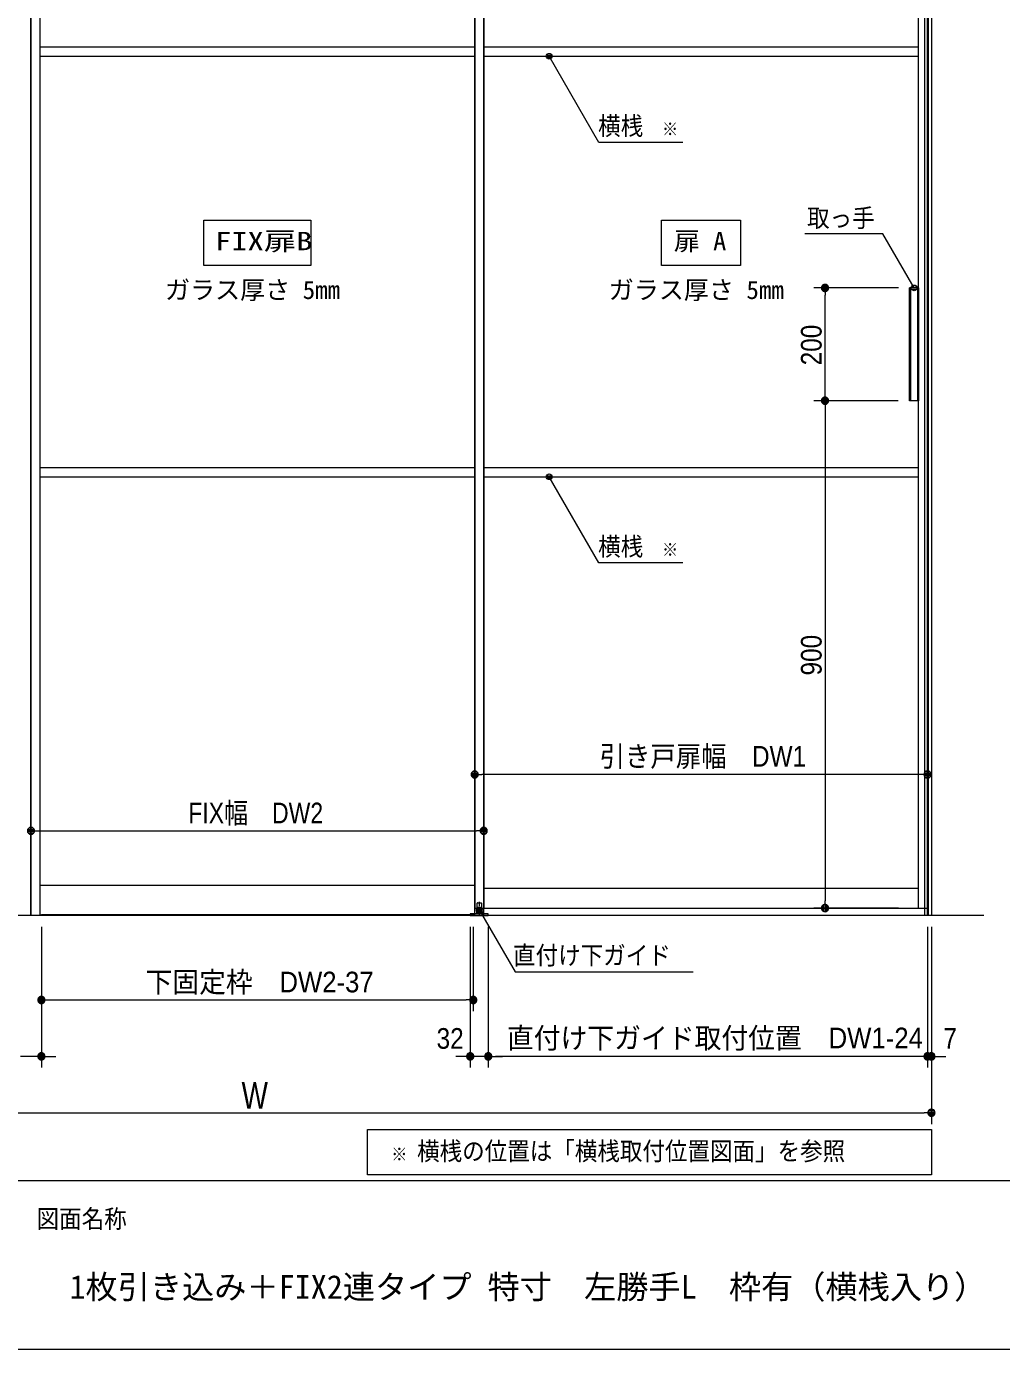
# Model space of a CAD drawing. Units: millimetres, scale not verified. Extents: x -6062 to 6062, y -3045 to 3045.
# Drawn here: x -3920 to -2191, y -2770 to -423 of the extents above; entities that cross this region are included whole.
import ezdxf
from ezdxf.enums import TextEntityAlignment as Align

# ---------------------------------------------------------------- set-up
doc = ezdxf.new("R2010")
doc.units = ezdxf.units.MM
doc.header["$LTSCALE"] = 20
doc.linetypes.add('CHAIN1', pattern=[8, 5, -1, 1, -1])
doc.linetypes.add('DOUBLE_CHAIN1', pattern=[8.8, 5, -1, 0.6, -0.6, 0.6, -1])
for name, color, linetype, lineweight in [('0-0_2寸法-1', 7, 'Continuous', 9), ('0-1_0', 7, 'Continuous', 9), ('0-2_2寸法-3', 7, 'Continuous', 9), ('0-3_2寸法-2', 7, 'Continuous', 9), ('0-4_3一般', 7, 'Continuous', 9), ('0-5_1図面枠', 7, 'Continuous', 9)]:
    doc.layers.add(name, color=color, linetype=linetype, lineweight=lineweight)
doc.styles.add('ＭＳ ゴシック', font='')
doc.styles.add('ＭＳ Ｐゴシック', font='')
doc.styles.get('ＭＳ ゴシック').set_extended_font_data('MS Gothic')
doc.styles.get('ＭＳ Ｐゴシック').set_extended_font_data('MS PGothic')

# ---------------------------------------------------------------- blocks, each defined once
blk = doc.blocks.new('_Dot')
at = {"layer": '0-1_0'}
for p, q in [((-10, 0), (-20, 0)), ((9.78, 2), (-9.78, 2)), ((7.99, 6), (-7.99, 6)), ((9.16, -3.98), (-9.16, -3.98)), ((6, -7.98), (-6, -7.98))]:
    blk.add_line(p, q, dxfattribs=at)
for points in [[(10, 0), (9.92, 1.25), (9.69, 2.49), (9.3, 3.68), (8.76, 4.82), (8.09, 5.88), (7.29, 6.85), (6.37, 7.71), (5.36, 8.44), (4.26, 9.05), (3.09, 9.51), (1.87, 9.82), (0.63, 9.98), (-0.63, 9.98), (-1.87, 9.82), (-3.09, 9.51), (-4.26, 9.05), (-5.36, 8.44), (-6.37, 7.71), (-7.29, 6.85), (-8.09, 5.88), (-8.76, 4.82), (-9.3, 3.68), (-9.69, 2.49), (-9.92, 1.25), (-10, 0), (0, 0)], [(-10, 0), (-9.92, -1.25), (-9.69, -2.49), (-9.3, -3.68), (-8.76, -4.82), (-8.09, -5.88), (-7.29, -6.85), (-6.37, -7.71), (-5.36, -8.44), (-4.26, -9.05), (-3.09, -9.51), (-1.87, -9.82), (-0.63, -9.98), (0.63, -9.98), (1.87, -9.82), (3.09, -9.51), (4.26, -9.05), (5.36, -8.44), (6.37, -7.71), (7.29, -6.85), (8.09, -5.88), (8.76, -4.82), (9.3, -3.68), (9.69, -2.49), (9.92, -1.25), (10, 0), (0, 0)]]:
    blk.add_lwpolyline(points, close=True, dxfattribs=at)
blk = doc.blocks.new('グループ-65')
at = {"layer": '0-4_3一般'}
for p, q in [((-10700, 7000), (-10700, -40000)), ((-8700, -40000), (-60560, -40000))]:
    blk.add_line(p, q, dxfattribs=at)
blk = doc.blocks.new('グループ-66')
at = {"layer": '0-4_3一般'}
for p, q in [((-42500, -40000), (-42500, 7000)), ((-42500, -40000), (-42500, 6840)), ((-42500, 6840), (-42500, -40000)), ((-42180, 6840), (-42180, -40000)), ((-26760, -40000), (-26760, 6840)), ((-26440, -40000), (-26440, 6840)), ((-10700, -40000), (-10700, 7000)), ((-26440, 6100), (-26440, -39740)), ((-11020, -39740), (-11020, 6100)), ((-10700, -39740), (-10700, 6100)), ((-26760, -9200), (-42180, -9200)), ((-11020, -9200), (-26440, -9200)), ((-42180, -9520), (-26760, -9520)), ((-26440, -9520), (-11020, -9520)), ((-11018, -17740), (-11338, -17740)), ((-11338, -21740), (-11338, -17740)), ((-11298, -17740), (-11298, -21740)), ((-11058, -17740), (-11058, -21740)), ((-26760, -24120), (-42180, -24120)), ((-11020, -24120), (-26440, -24120)), ((-42180, -24440), (-26760, -24440)), ((-26440, -24440), (-11020, -24440)), ((-26760, -38940), (-42180, -38940)), ((-11020, -39040), (-26440, -39040)), ((-26760, -39740), (-10700, -39740)), ((-26700, -39862), (-26700, -39922)), ((-26640, -39862), (-26700, -39862)), ((-26675, -39800), (-26675, -39560)), ((-26525, -39800), (-26675, -39800)), ((-26674, -39800), (-26526, -39800)), ((-26674, -39862), (-26674, -39800)), ((-26665, -39550), (-26535, -39550)), ((-26560, -39862), (-26640, -39862)), ((-26500, -39862), (-26560, -39862)), ((-26526, -39862), (-26526, -39800)), ((-26525, -39560), (-26525, -39800)), ((-26500, -39862), (-26500, -39922)), ((-42500, -40000), (-58560, -40000)), ((-26440, -40000), (-42500, -40000)), ((-26500, -39942), (-26920, -39942)), ((-26700, -39922), (-26500, -39922)), ((-26500, -39922), (-26500, -39942))]:
    blk.add_line(p, q, dxfattribs=at)
at = {"layer": '0-4_3一般', "linetype": 'DOUBLE_CHAIN1'}
for p, q in [((-42180, -9200), (-42180, -9520)), ((-26760, -9520), (-26760, -9200)), ((-26440, -9200), (-26440, -9520)), ((-11020, -9520), (-11020, -9200)), ((-42180, -24120), (-42180, -24440)), ((-26760, -24440), (-26760, -24120)), ((-26440, -24120), (-26440, -24440)), ((-11020, -24440), (-11020, -24120))]:
    blk.add_line(p, q, dxfattribs=at)
at = {"layer": '0-4_3一般', "linetype": 'CHAIN1'}
blk.add_line((-26600, -39520), (-26600, -40027.8), dxfattribs=at)
at = {"layer": '0-4_3一般'}
for points in [[(-10700, 6100), (-26760, 6100), (-26760, -39740)], [(-11018, -17740), (-11018, -21740), (-11338, -21740)], [(-26920, -39942), (-26920, -40000), (-26280, -40000)], [(-26700, -39942), (-26700, -39922), (-26500, -39922)], [(-26280, -40000), (-26280, -39942), (-26500, -39942)]]:
    blk.add_lwpolyline(points, dxfattribs=at)
blk.add_lwpolyline([(-42130, -39970), (-26810, -39970), (-26810, -40000), (-42130, -40000)], close=True, dxfattribs=at)
for centre, start, end in [((-26665, -39560), 90, 180), ((-26535, -39560), 0, 90)]:
    blk.add_arc(centre, 10, start, end, dxfattribs=at)
blk.add_blockref('グループ-65', (0, 0), dxfattribs=at)
blk = doc.blocks.new('グループ-80')
at = {"layer": '0-4_3一般'}
for p, q in [((-10800, -40000), (-10800, 7000)), ((-10680, 7000), (-10680, -40000)), ((-10560, 7000), (-10560, -40000)), ((-10560, -40000), (-10800, -40000))]:
    blk.add_line(p, q, dxfattribs=at)
blk = doc.blocks.new('グループ-91')
at = {"layer": '0-5_1図面枠'}
blk.add_line((-80000, -49400), (80000, -49400), dxfattribs=at)
blk.add_lwpolyline([(-80000, 55400), (80000, 55400), (80000, -55400), (-80000, -55400)], close=True, dxfattribs=at)
blk = doc.blocks.new('図面枠')
at = {"layer": '0-5_1図面枠'}
blk.add_blockref('グループ-91', (0, 0), dxfattribs=at)
at = {"layer": '0-5_1図面枠', "style": 'ＭＳ ゴシック', "width": 0.9}
blk.add_text('図面名称', height=650.9, dxfattribs=at).set_placement((-42300.1, -51283.9), align=Align.BOTTOM_LEFT)

msp = doc.modelspace()

# ---------------------------------------------------------------- linework, layer by layer
at = {"layer": '0-0_2寸法-1'}
for p, q in [((-2374.2, -887), (-2524.2, -887)), ((-2504.2, -1074.29), (-2504.2, -899.71)), ((-2374.4, -1087), (-2524.2, -1087)), ((-2374.4, -1087), (-2524.2, -1087)), ((-2504.2, -1099.71), (-2504.2, -1974.29)), ((-3125.5, -1730), (-3125.3, -1730)), ((-2322.5, -1730), (-2322.3, -1730)), ((-2335.21, -1750), (-3112.79, -1750)), ((-3912.5, -1830), (-3912.3, -1830)), ((-3109.5, -1830), (-3109.3, -1830)), ((-3899.79, -1850), (-3122.21, -1850)), ((-2374.2, -1987), (-2524.2, -1987)), ((-3894, -2020), (-3894, -2170)), ((-3128, -2020), (-3128, -2170)), ((-3101.5, -2020), (-3101.5, -2270)), ((-2322.5, -2020), (-2322.5, -2270)), ((-3881.29, -2150), (-3140.71, -2150)), ((-2335.21, -2250), (-3088.79, -2250)), ((-2315.5, -2270), (-2315.5, -2370)), ((-4702.79, -2350), (-2328.21, -2350))]:
    msp.add_line(p, q, dxfattribs=at)
at = {"layer": '0-2_2寸法-3'}
for p, q in [((-2988.61, -475.01), (-2998.39, -475.01)), ((-2989.5, -479.01), (-2997.5, -479.01)), ((-2993.33, -471.01), (-2993.67, -471.01)), ((-2993.33, -471.01), (-2993.67, -471.01)), ((-2341.31, -886.01), (-2351.09, -886.01)), ((-2342.2, -890.01), (-2350.2, -890.01)), ((-2346.03, -882.01), (-2346.37, -882.01)), ((-2346.03, -882.01), (-2346.37, -882.01)), ((-2993.33, -1217.01), (-2993.67, -1217.01)), ((-2993.33, -1217.01), (-2993.67, -1217.01)), ((-2988.61, -1221.01), (-2998.39, -1221.01)), ((-2989.5, -1225.01), (-2997.5, -1225.01)), ((-3112.61, -1989.01), (-3122.39, -1989.01)), ((-3113.5, -1993.01), (-3121.5, -1993.01)), ((-3117.33, -1985.01), (-3117.67, -1985.01)), ((-3117.33, -1985.01), (-3117.67, -1985.01))]:
    msp.add_line(p, q, dxfattribs=at)
for points in [[(-2756.16, -628.84), (-2905.26, -628.84), (-2993.5, -476)], [(-2346.2, -887), (-2401.44, -791.33), (-2539.96, -791.33)], [(-2756.16, -1374.84), (-2905.26, -1374.84), (-2993.5, -1222)], [(-3117.5, -1990), (-3053.99, -2100), (-2737.98, -2100)]]:
    msp.add_lwpolyline(points, dxfattribs=at)
for points in [[(-3416, -847), (-3606, -847), (-3606, -767), (-3416, -767)], [(-2654, -847), (-2794, -847), (-2794, -767), (-2654, -767)], [(-3315.5, -2380), (-2315.5, -2380), (-2315.5, -2460), (-3315.5, -2460)]]:
    msp.add_lwpolyline(points, close=True, dxfattribs=at)
for centre in [(-2993.5, -476), (-2993.5, -476), (-2346.2, -887), (-2346.2, -887), (-2993.5, -1222), (-2993.5, -1222), (-3117.5, -1990), (-3117.5, -1990)]:
    msp.add_circle(centre, 5.01, dxfattribs=at)
at = {"layer": '0-3_2寸法-2'}
for p, q in [((-3894, -2020), (-3894, -2270)), ((-3133.5, -2020), (-3133.5, -2270)), ((-3101.5, -2020), (-3101.5, -2270)), ((-2322.5, -2020), (-2322.5, -2270)), ((-2315.5, -2020), (-2315.5, -2270)), ((-3894, -2250), (-3931, -2250)), ((-3881.29, -2250), (-3868.58, -2250)), ((-3146.21, -2250), (-3158.92, -2250)), ((-3101.5, -2250), (-3133.5, -2250)), ((-3088.79, -2250), (-3076.08, -2250)), ((-2335.21, -2250), (-2347.92, -2250)), ((-2322.5, -2250), (-2315.5, -2250)), ((-2302.79, -2250), (-2290.08, -2250))]:
    msp.add_line(p, q, dxfattribs=at)

# ---------------------------------------------------------------- block references
at = {"layer": '0-0_2寸法-1', "xscale": 0.6356201, "yscale": 0.6356201}
for p, rotation in [((-2504.2, -887), 90), ((-2504.2, -1087), 270), ((-2504.2, -1087), 90), ((-3125.5, -1750), 180), ((-3912.5, -1850), 180), ((-2504.2, -1987), 270), ((-3894, -2150), 180), ((-3101.5, -2250), 180)]:
    msp.add_blockref('_Dot', p, dxfattribs=dict(at, rotation=rotation))
for p in [(-2322.5, -1750), (-3109.5, -1850), (-3128, -2150), (-2322.5, -2250), (-2315.5, -2350)]:
    msp.add_blockref('_Dot', p, dxfattribs=at)
at = {"layer": '0-3_2寸法-2', "xscale": 0.6356201, "yscale": 0.6356201, "rotation": 180}
for p in [(-3894, -2250), (-3101.5, -2250), (-2315.5, -2250)]:
    msp.add_blockref('_Dot', p, dxfattribs=at)
at = {"layer": '0-3_2寸法-2', "xscale": 0.6356201, "yscale": 0.6356201}
for p in [(-3133.5, -2250), (-2322.5, -2250)]:
    msp.add_blockref('_Dot', p, dxfattribs=at)
at = {"layer": '0-4_3一般', "xscale": 0.05, "yscale": 0.05}
for name in ['グループ-66', 'グループ-80']:
    msp.add_blockref(name, (-1787.5, 0), dxfattribs=at)
at = {"layer": '0-5_1図面枠', "xscale": 0.05, "yscale": 0.05}
msp.add_blockref('図面枠', (-1787.5, 0), dxfattribs=at)

# ---------------------------------------------------------------- texts
at = {"layer": '0-0_2寸法-1', "style": 'ＭＳ Ｐゴシック', "width": 0.9}
for s, p in [('200', (-2499.24, -1024.28)), ('900', (-2499.24, -1574.38))]:
    msp.add_text(s, height=36.66, rotation=90, dxfattribs=at).set_placement(p, align=Align.BOTTOM_LEFT)
at = {"layer": '0-0_2寸法-1', "style": 'ＭＳ Ｐゴシック'}
for s, height, width, p in [('引き戸扉幅\u3000DW1', 36.69, 0.9, (-2904.02, -1747.07)), ('FIX幅\u3000DW2', 36.69, 0.85, (-3633.5, -1847.65)), ('下固定枠\u3000DW2-37', 36.66, 0.95, (-3709.37, -2147.47)), ('直付け下ガイド取付位置\u3000DW1-24', 36.69, 0.95, (-3068.38, -2246.79)), ('W', 47.21, 0.8, (-3538.96, -2357.07))]:
    msp.add_text(s, height=height, dxfattribs=dict(at, width=width)).set_placement(p, align=Align.BOTTOM_LEFT)
at = {"layer": '0-2_2寸法-3', "style": 'ＭＳ ゴシック'}
for s, height, width, p in [('横桟', 32.55, 0.9, (-2906.61, -625.66)), ('※', 23.31, 0.9, (-2793.26, -623.88)), ('取っ手', 32.55, 0.9, (-2536.1, -788.94)), ('FIX扉B', 32.55, 1.3, (-3586.04, -829.87)), ('扉 A', 32.55, 1.05, (-2772.51, -829.87)), ('横桟', 32.55, 0.9, (-2906.61, -1371.66)), ('※', 23.31, 0.9, (-2793.26, -1369.88)), ('直付け下ガイド', 32.55, 0.9, (-3057.44, -2096.83)), ('※', 23.31, 0.9, (-3273.52, -2442.25)), ('横桟の位置は「横桟取付位置図面」を参照', 32.55, 0.9, (-3227.68, -2444.03))]:
    msp.add_text(s, height=height, dxfattribs=dict(at, width=width)).set_placement(p, align=Align.BOTTOM_LEFT)
for p in [(-3674.79, -916.45), (-2887.79, -916.45)]:
    msp.add_text('ガラス厚さ 5mm', height=32.55, dxfattribs=at).set_placement(p, align=Align.BOTTOM_LEFT)
at = {"layer": '0-3_2寸法-2', "style": 'ＭＳ Ｐゴシック', "width": 0.9}
for s, p in [('32', (-3193.09, -2247.52)), ('7', (-2294.4, -2247.52))]:
    msp.add_text(s, height=36.66, dxfattribs=at).set_placement(p, align=Align.BOTTOM_LEFT)
at = {"layer": '0-5_1図面枠', "style": 'ＭＳ ゴシック'}
msp.add_text('1枚引き込み＋FIX2連タイプ 特寸\u3000左勝手L\u3000枠有（横桟入り）', height=41.84, dxfattribs=at).set_placement((-3844.15, -2692.37), align=Align.BOTTOM_LEFT)

doc.saveas('drawing.dxf')
